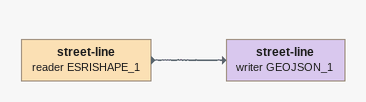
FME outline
street-line (reader ESRISHAPE_1)
    -> street-line (writer GEOJSON_1)
street-line (writer GEOJSON_1)
